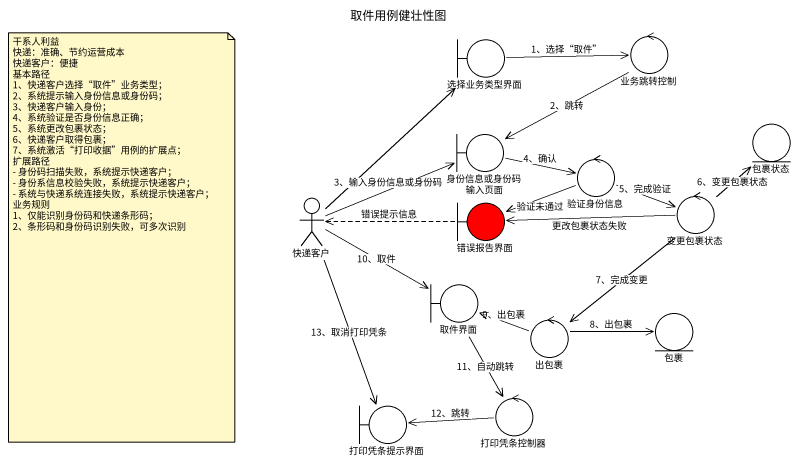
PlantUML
@startuml
title 取件用例健壮性图
boundary 选择业务类型界面
control 业务跳转控制
boundary 身份信息或身份码输入页面
entity 包裹状态
control 验证身份信息
actor 快递客户
boundary 错误报告界面 #FF0000
control 变更包裹状态
boundary 取件界面
control 出包裹
entity 包裹
boundary 打印凭条提示界面
control 打印凭条控制器
选择业务类型界面 -right-> 业务跳转控制 : 1、选择“取件”
业务跳转控制 --> 身份信息或身份码输入页面 : 2、跳转
身份信息或身份码输入页面 -right-> 验证身份信息 : 4、确认
验证身份信息 -left-> 错误报告界面 : 验证未通过
验证身份信息 -right-> 变更包裹状态 : 5、完成验证
快递客户 -up-> 选择业务类型界面
快递客户 -right-> 身份信息或身份码输入页面 : 3、输入身份信息或身份码
快递客户 -right-> 取件界面 : 10、取件
快递客户 --> 打印凭条提示界面 : 13、取消打印凭条
错误报告界面 .left.> 快递客户 : 错误提示信息
变更包裹状态 -up-> 包裹状态 : 6、变更包裹状态
变更包裹状态 -left-> 错误报告界面 : 更改包裹状态失败
变更包裹状态 --> 出包裹 : 7、完成变更
取件界面 --> 打印凭条控制器 : 11、自动跳转
出包裹 -left-> 取件界面 : 9、出包裹
出包裹 -right-> 包裹 : 8、出包裹
打印凭条控制器 -left-> 打印凭条提示界面 : 12、跳转
note as N1
  干系人利益
  快递：准确、节约运营成本
  快递客户：便捷
  基本路径
  1、快递客户选择“取件”业务类型；
  2、系统提示输入身份信息或身份码；
  3、快递客户输入身份；
  4、系统验证是否身份信息正确；
  5、系统更改包裹状态；
  6、快递客户取得包裹；
  7、系统激活“打印收据”用例的扩展点；
  扩展路径
  - 身份码扫描失败，系统提示快递客户；
  - 身份系信息校验失败，系统提示快递客户；
  - 系统与快递系统连接失败，系统提示快递客户；
  业务规则
  1、仅能识别身份码和快递条形码；
  2、条形码和身份码识别失败，可多次识别
end note
@enduml
